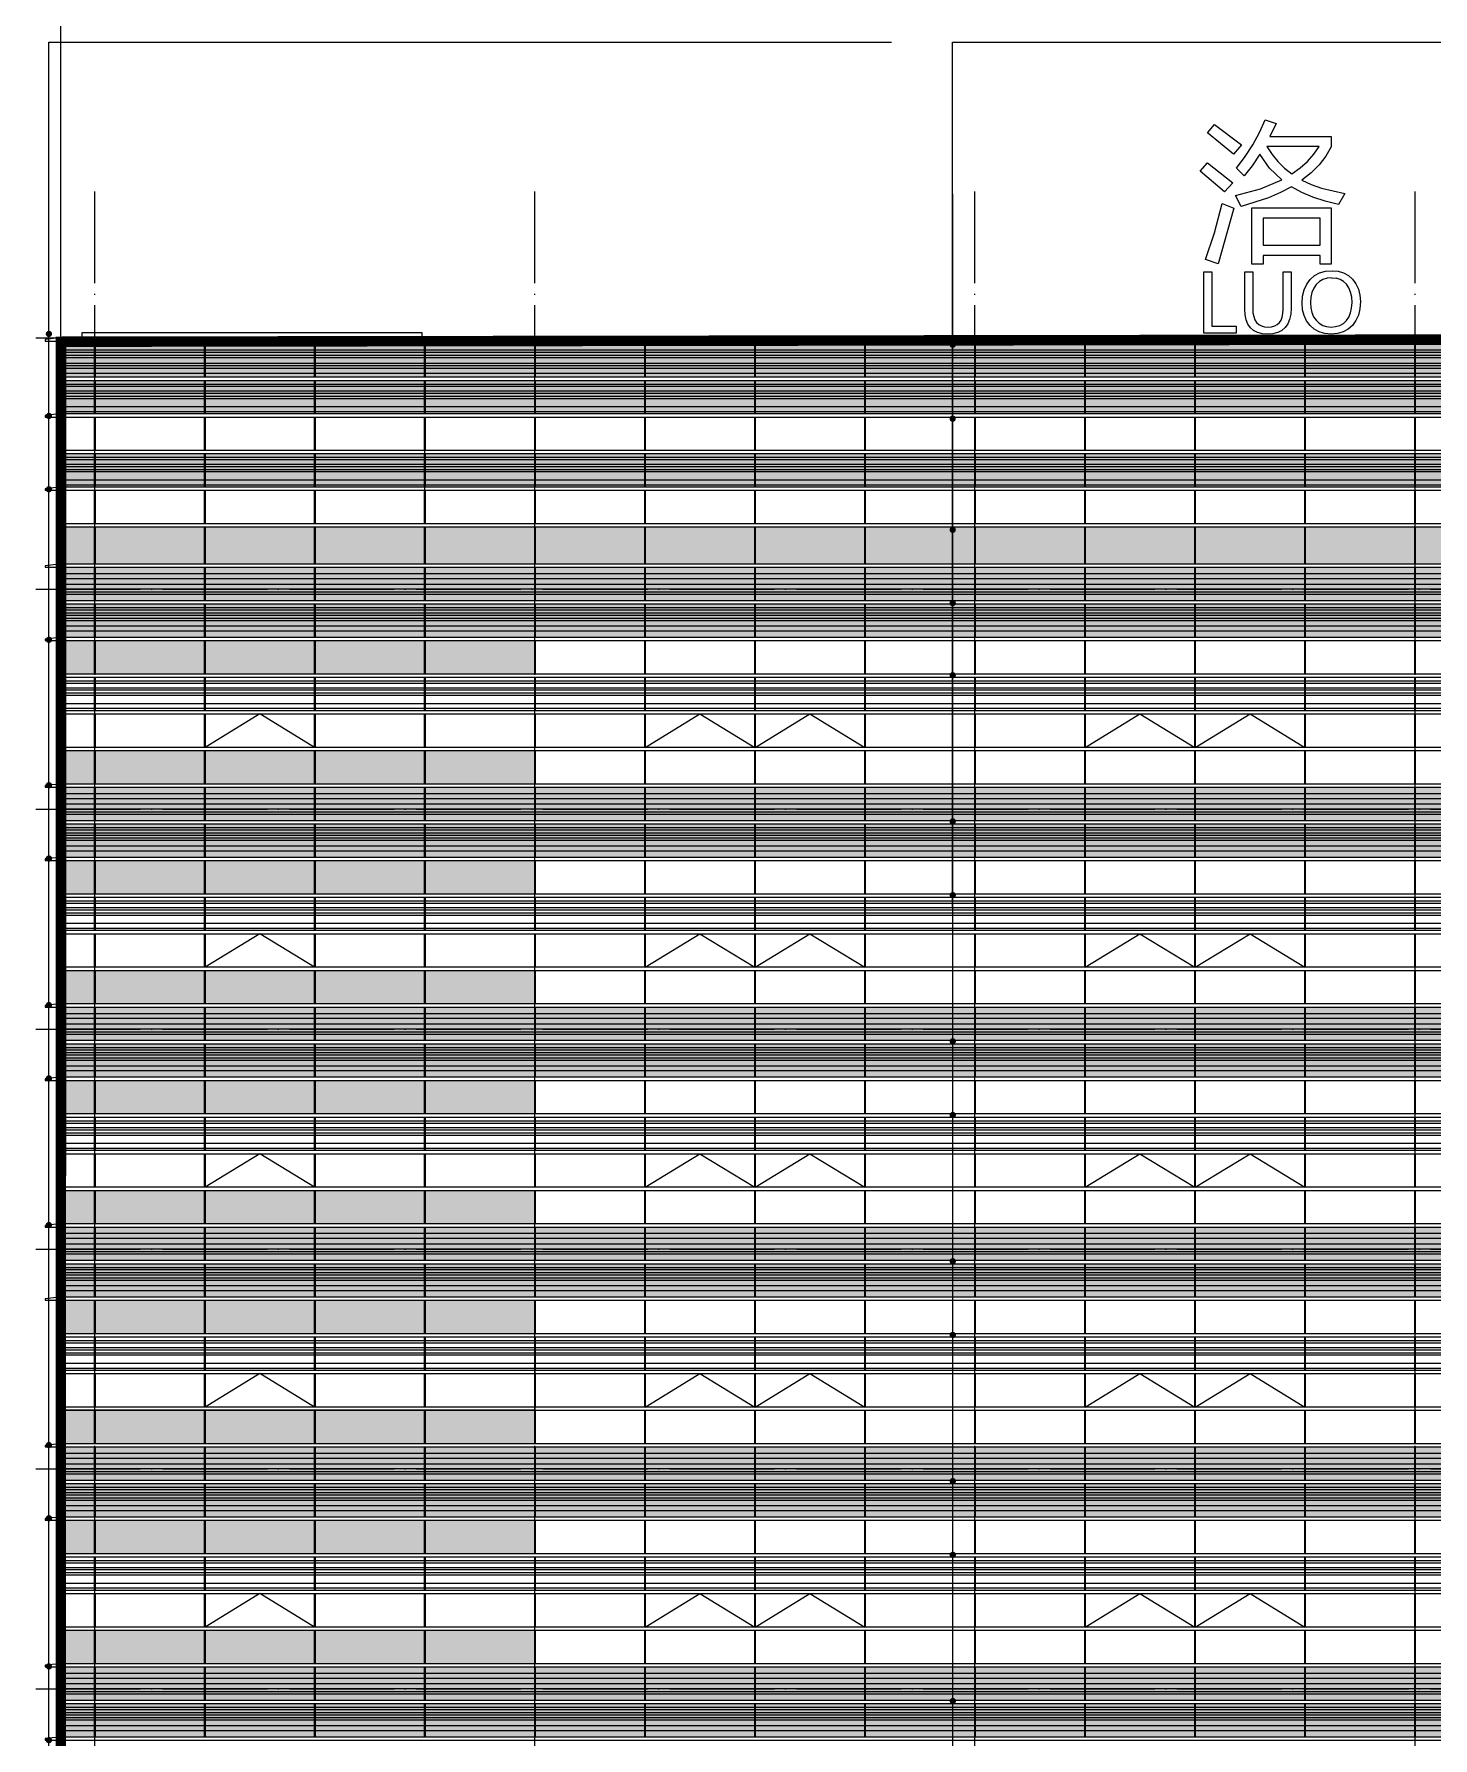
# Model space of a CAD drawing. Header units: millimetres. Extents: x 708158 to 1984082, y -168213 to -53.
# Drawn here: x 721824 to 748526, y -64394 to -31853 of the extents above; entities that cross this region are included whole.
import ezdxf

# ---------------------------------------------------------------- set-up
doc = ezdxf.new("R2010")
doc.units = ezdxf.units.MM
doc.header["$LTSCALE"] = 1000
doc.linetypes.add('DOTE', pattern=[2.42, 2, -0.2, 0.02, -0.2])
doc.layers.get('0').update_dxf_attribs({"color": 8})
for name, color, linetype in [('A-AXIS', 1, 'DOTE'), ('A-看线', 63, 'Continuous'), ('DIM_LEAD', 3, 'Continuous'), ('DOTE', 1, 'DOTE'), ('WINDOW', 4, 'Continuous'), ('看线', 115, 'Continuous'), ('立面加粗', 5, 'Continuous'), ('立面填充线2 穿孔板', 105, 'Continuous'), ('立面窗户线', 21, 'Continuous')]:
    doc.layers.add(name, color=color, linetype=linetype)

# ---------------------------------------------------------------- blocks, each defined once
blk = doc.blocks.new('A$C24AE1B25')
at = {"layer": '立面窗户线'}
blk.add_lwpolyline([(46850, 30), (0, 30), (-30, 30), (-300, 0), (-300, -30), (0, -30), (46850, -30)], dxfattribs=at)
blk = doc.blocks.new('A$C05264923')
at = {"layer": '立面窗户线'}
blk.add_lwpolyline([(46850, 30), (0, 30), (-90, 30), (-90, -30), (0, -30), (46850, -30)], dxfattribs=at)
blk = doc.blocks.new('A$C03EC34EA')
at = {"layer": 'A-看线'}
for points in [[(5, -40), (645, -40), (645, -140), (5, -140)], [(5, -240), (645, -240), (645, -340), (5, -340)], [(5, -390), (645, -390), (645, -440), (5, -440)], [(5, -690), (645, -690), (645, -740), (5, -740)], [(5, -790), (645, -790), (645, -840), (5, -840)], [(5, -890), (645, -890), (645, -940), (5, -940)], [(5, -1040), (645, -1040), (645, -1140), (5, -1140)]]:
    blk.add_lwpolyline(points, close=True, dxfattribs=at)
at = {"layer": 'WINDOW'}
for points in [[(-5, 80), (5, 80), (5, -560), (-5, -560)], [(645, 80), (655, 80), (655, -560), (645, -560)], [(-5, -620), (5, -620), (5, -1260), (-5, -1260)], [(645, -620), (655, -620), (655, -1260), (645, -1260)]]:
    blk.add_lwpolyline(points, close=True, dxfattribs=at)
blk = doc.blocks.new('A$C2A3A27BA')
at = {"layer": 'A-看线'}
for points in [[(0, -40), (2090, -40), (2090, -140), (0, -140)], [(0, -240), (2090, -240), (2090, -340), (0, -340)], [(2100, -40), (4190, -40), (4190, -140), (2100, -140)], [(2100, -240), (4190, -240), (4190, -340), (2100, -340)], [(4200, -40), (6290, -40), (6290, -140), (4200, -140)], [(4200, -240), (6290, -240), (6290, -340), (4200, -340)], [(6300, -40), (8390, -40), (8390, -140), (6300, -140)], [(6300, -240), (8390, -240), (8390, -340), (6300, -340)], [(0, -390), (2090, -390), (2090, -440), (0, -440)], [(2100, -390), (4190, -390), (4190, -440), (2100, -440)], [(4200, -390), (6290, -390), (6290, -440), (4200, -440)], [(6300, -390), (8390, -390), (8390, -440), (6300, -440)], [(0, -690), (2090, -690), (2090, -740), (0, -740)], [(0, -790), (2090, -790), (2090, -840), (0, -840)], [(0, -890), (2090, -890), (2090, -940), (0, -940)], [(2100, -690), (4190, -690), (4190, -740), (2100, -740)], [(2100, -790), (4190, -790), (4190, -840), (2100, -840)], [(2100, -890), (4190, -890), (4190, -940), (2100, -940)], [(4200, -690), (6290, -690), (6290, -740), (4200, -740)], [(4200, -790), (6290, -790), (6290, -840), (4200, -840)], [(4200, -890), (6290, -890), (6290, -940), (4200, -940)], [(6300, -690), (8390, -690), (8390, -740), (6300, -740)], [(6300, -790), (8390, -790), (8390, -840), (6300, -840)], [(6300, -890), (8390, -890), (8390, -940), (6300, -940)], [(0, -1040), (2090, -1040), (2090, -1140), (0, -1140)], [(2100, -1040), (4190, -1040), (4190, -1140), (2100, -1140)], [(4200, -1040), (6290, -1040), (6290, -1140), (4200, -1140)], [(6300, -1040), (8390, -1040), (8390, -1140), (6300, -1140)]]:
    blk.add_lwpolyline(points, close=True, dxfattribs=at)
at = {"layer": 'WINDOW'}
for points in [[(2090, 80), (2100, 80), (2100, -560), (2090, -560)], [(4190, 80), (4200, 80), (4200, -560), (4190, -560)], [(6290, 80), (6300, 80), (6300, -560), (6290, -560)], [(8390, 80), (8400, 80), (8400, -560), (8390, -560)], [(2090, -620), (2100, -620), (2100, -1260), (2090, -1260)], [(4190, -620), (4200, -620), (4200, -1260), (4190, -1260)], [(6290, -620), (6300, -620), (6300, -1260), (6290, -1260)], [(8390, -620), (8400, -620), (8400, -1260), (8390, -1260)]]:
    blk.add_lwpolyline(points, close=True, dxfattribs=at)
blk = doc.blocks.new('A$C090C4F04')
at = {"layer": '立面填充线2 穿孔板'}
for points in [[(5, 420), (46845, 420), (46845, -220), (5, -220)], [(5, -280), (46845, -280), (46845, -920), (5, -920)]]:
    blk.add_hatch(color=256, dxfattribs=at).paths.add_polyline_path(points)
at = {"layer": 'A-看线'}
for points in [[(5, 420), (46845, 420), (46845, -220), (5, -220)], [(5, -280), (46845, -280), (46845, -920), (5, -920)]]:
    blk.add_lwpolyline(points, close=True, dxfattribs=at)
at = {"layer": 'WINDOW'}
for name, p in [('A$C03EC34EA', (0, 340)), ('A$C2A3A27BA', (655, 340)), ('A$C2A3A27BA', (9055, 340)), ('A$C2A3A27BA', (17455, 340)), ('A$C2A3A27BA', (25855, 340)), ('A$C05264923', (0, -250))]:
    blk.add_blockref(name, p, dxfattribs=at)
at = {"layer": '立面窗户线'}
for p in [(0, 450), (0, -950)]:
    blk.add_blockref('A$C24AE1B25', p, dxfattribs=at)
blk = doc.blocks.new('A$C646C2EE2')
at = {"layer": 'A-看线'}
for points in [[(0, -70), (2090, -70), (2090, -120), (0, -120)], [(0, -200), (2090, -200), (2090, -250), (0, -250)], [(0, -300), (2090, -300), (2090, -350), (0, -350)], [(2100, -70), (4190, -70), (4190, -120), (2100, -120)], [(2100, -200), (4190, -200), (4190, -250), (2100, -250)], [(2100, -300), (4190, -300), (4190, -350), (2100, -350)], [(4200, -70), (6290, -70), (6290, -120), (4200, -120)], [(4200, -200), (6290, -200), (6290, -250), (4200, -250)], [(4200, -300), (6290, -300), (6290, -350), (4200, -350)], [(6300, -70), (8390, -70), (8390, -120), (6300, -120)], [(6300, -200), (8390, -200), (8390, -250), (6300, -250)], [(6300, -300), (8390, -300), (8390, -350), (6300, -350)], [(0, -500), (2090, -500), (2090, -600), (0, -600)], [(2100, -500), (4190, -500), (4190, -600), (2100, -600)], [(4200, -500), (6290, -500), (6290, -600), (4200, -600)], [(6300, -500), (8390, -500), (8390, -600), (6300, -600)]]:
    blk.add_lwpolyline(points, close=True, dxfattribs=at)
at = {"layer": 'WINDOW'}
for points in [[(2090, 0), (2100, 0), (2100, -640), (2090, -640)], [(4190, 0), (4200, 0), (4200, -640), (4190, -640)], [(6290, 0), (6300, 0), (6300, -640), (6290, -640)], [(8390, 0), (8400, 0), (8400, -640), (8390, -640)]]:
    blk.add_lwpolyline(points, close=True, dxfattribs=at)
blk = doc.blocks.new('A$C4AFF7EBF')
at = {"layer": 'A-看线'}
for points in [[(5, -70), (645, -70), (645, -120), (5, -120)], [(5, -200), (645, -200), (645, -250), (5, -250)], [(5, -300), (645, -300), (645, -350), (5, -350)], [(5, -500), (645, -500), (645, -600), (5, -600)]]:
    blk.add_lwpolyline(points, close=True, dxfattribs=at)
at = {"layer": 'WINDOW'}
for points in [[(-5, 0), (5, 0), (5, -640), (-5, -640)], [(645, 0), (655, 0), (655, -640), (645, -640)]]:
    blk.add_lwpolyline(points, close=True, dxfattribs=at)
blk = doc.blocks.new('A$C4BD9167B')
at = {"layer": 'WINDOW'}
for points in [[(-5, 0), (5, 0), (5, -640), (-5, -640)], [(645, 0), (655, 0), (655, -640), (645, -640)], [(-5, -1400), (5, -1400), (5, -2040), (-5, -2040)], [(645, -1400), (655, -1400), (655, -2040), (645, -2040)], [(-5, -2100), (5, -2100), (5, -2740), (-5, -2740)], [(645, -2100), (655, -2100), (655, -2740), (645, -2740)]]:
    blk.add_lwpolyline(points, close=True, dxfattribs=at)
blk = doc.blocks.new('A$C59A864C1')
at = {"layer": 'WINDOW'}
for points in [[(2090, 0), (2100, 0), (2100, -640), (2090, -640)], [(4190, 0), (4200, 0), (4200, -640), (4190, -640)], [(6290, 0), (6300, 0), (6300, -640), (6290, -640)], [(8390, 0), (8400, 0), (8400, -640), (8390, -640)], [(2090, -1400), (2100, -1400), (2100, -2040), (2090, -2040)], [(4190, -1400), (4200, -1400), (4200, -2040), (4190, -2040)], [(6290, -1400), (6300, -1400), (6300, -2040), (6290, -2040)], [(8390, -1400), (8400, -1400), (8400, -2040), (8390, -2040)], [(2090, -2100), (2100, -2100), (2100, -2740), (2090, -2740)], [(4190, -2100), (4200, -2100), (4200, -2740), (4190, -2740)], [(6290, -2100), (6300, -2100), (6300, -2740), (6290, -2740)], [(8390, -2100), (8400, -2100), (8400, -2740), (8390, -2740)]]:
    blk.add_lwpolyline(points, close=True, dxfattribs=at)
blk.add_lwpolyline([(4190, -2040), (3145, -1400), (2100, -2040)], dxfattribs=at)
blk = doc.blocks.new('A$C455C528F')
at = {"layer": 'WINDOW'}
for points in [[(2090, 0), (2100, 0), (2100, -640), (2090, -640)], [(4190, 0), (4200, 0), (4200, -640), (4190, -640)], [(6290, 0), (6300, 0), (6300, -640), (6290, -640)], [(8390, 0), (8400, 0), (8400, -640), (8390, -640)], [(2090, -1400), (2100, -1400), (2100, -2040), (2090, -2040)], [(4190, -1400), (4200, -1400), (4200, -2040), (4190, -2040)], [(6290, -1400), (6300, -1400), (6300, -2040), (6290, -2040)], [(8390, -1400), (8400, -1400), (8400, -2040), (8390, -2040)], [(2090, -2100), (2100, -2100), (2100, -2740), (2090, -2740)], [(4190, -2100), (4200, -2100), (4200, -2740), (4190, -2740)], [(6290, -2100), (6300, -2100), (6300, -2740), (6290, -2740)], [(8390, -2100), (8400, -2100), (8400, -2740), (8390, -2740)]]:
    blk.add_lwpolyline(points, close=True, dxfattribs=at)
for points in [[(2100, -2040), (3145, -1400), (4190, -2040)], [(4200, -2040), (5245, -1400), (6290, -2040)]]:
    blk.add_lwpolyline(points, dxfattribs=at)
blk = doc.blocks.new('A$C22B71AAA')
at = {"layer": '立面填充线2 穿孔板'}
for points in [[(5, 420), (46845, 420), (46845, -220), (5, -220)], [(5, -280), (46845, -280), (46845, -920), (5, -920)], [(5, -980), (9045, -980), (9045, -1620), (5, -1620)], [(5, -3080), (9045, -3080), (9045, -3720), (5, -3720)]]:
    blk.add_hatch(color=256, dxfattribs=at).paths.add_polyline_path(points)
at = {"layer": 'A-看线'}
for points in [[(5, 420), (46845, 420), (46845, -220), (5, -220)], [(5, -280), (46845, -280), (46845, -920), (5, -920)], [(5, -980), (9045, -980), (9045, -1620), (5, -1620)], [(5, -1680), (46845, -1680), (46845, -2320), (5, -2320)], [(5, -3080), (9045, -3080), (9045, -3720), (5, -3720)]]:
    blk.add_lwpolyline(points, close=True, dxfattribs=at)
at = {"layer": 'WINDOW'}
for points in [[(17445, -980), (17455, -980), (17455, -1620), (17445, -1620)], [(17445, -2380), (17455, -2380), (17455, -3020), (17445, -3020)], [(17445, -3080), (17455, -3080), (17455, -3720), (17445, -3720)]]:
    blk.add_lwpolyline(points, close=True, dxfattribs=at)
for name, p in [('A$C03EC34EA', (0, 340)), ('A$C2A3A27BA', (655, 340)), ('A$C2A3A27BA', (9055, 340)), ('A$C2A3A27BA', (17455, 340)), ('A$C2A3A27BA', (25855, 340)), ('A$C05264923', (0, -250)), ('A$C4BD9167B', (0, -980)), ('A$C59A864C1', (655, -980)), ('A$C455C528F', (9055, -980)), ('A$C455C528F', (17455, -980)), ('A$C05264923', (0, -1650)), ('A$C4AFF7EBF', (0, -1680)), ('A$C646C2EE2', (655, -1680)), ('A$C646C2EE2', (9055, -1680)), ('A$C646C2EE2', (17455, -1680)), ('A$C646C2EE2', (25855, -1680)), ('A$C05264923', (0, -2350)), ('A$C05264923', (0, -3050))]:
    blk.add_blockref(name, p, dxfattribs=at)
at = {"layer": '立面窗户线'}
for p in [(0, 450), (0, -950)]:
    blk.add_blockref('A$C24AE1B25', p, dxfattribs=at)
blk = doc.blocks.new('A$C2A9D17C4')
at = {"layer": '看线'}
for p, q in [((-20765, 3825), (-20632, 3983)), ((-20632, 3983), (-20111, 3592)), ((-20632, 3983), (-20632, 3983)), ((-20632, 3983), (-20632, 3983)), ((-20632, 3983), (-20632, 3983)), ((-20632, 3983), (-20111, 3592)), ((-19768, 3828), (-19661, 4069)), ((-19661, 4069), (-19661, 4069)), ((-19661, 4069), (-19661, 4069)), ((-19661, 4069), (-19450, 3999)), ((-19661, 4069), (-19661, 4069)), ((-19661, 4069), (-19450, 3999)), ((-19450, 3999), (-19574, 3753)), ((-19450, 3999), (-19574, 3753)), ((-19450, 3999), (-19450, 3999)), ((-20269, 3417), (-20765, 3825)), ((-20111, 3592), (-20269, 3417)), ((-20111, 3592), (-20269, 3417)), ((-20111, 3592), (-20111, 3592)), ((-20042, 3369), (-19895, 3595)), ((-19895, 3595), (-19768, 3828)), ((-19574, 3753), (-19574, 3753)), ((-19574, 3753), (-18399, 3753)), ((-18399, 3753), (-18399, 3753)), ((-18399, 3753), (-18399, 3558)), ((-18399, 3753), (-18399, 3558)), ((-20269, 3417), (-20269, 3417)), ((-20269, 3417), (-20269, 3417)), ((-20269, 3417), (-20269, 3417)), ((-20208, 3151), (-20042, 3369)), ((-19764, 3418), (-19911, 3196)), ((-19764, 3418), (-19911, 3196)), ((-19580, 3152), (-19764, 3418)), ((-19764, 3418), (-19764, 3418)), ((-19627, 3564), (-19531, 3412)), ((-19627, 3564), (-19531, 3412)), ((-18632, 3564), (-19627, 3564)), ((-19627, 3564), (-19627, 3564)), ((-19531, 3412), (-19420, 3274)), ((-19531, 3412), (-19420, 3274)), ((-19531, 3412), (-19531, 3412)), ((-19420, 3274), (-19294, 3150)), ((-19420, 3274), (-19295, 3150)), ((-19420, 3274), (-19420, 3274)), ((-18996, 3153), (-18856, 3278)), ((-18856, 3278), (-18735, 3416)), ((-18735, 3416), (-18632, 3564)), ((-18504, 3381), (-18633, 3215)), ((-18504, 3381), (-18633, 3215)), ((-18399, 3558), (-18504, 3381)), ((-18399, 3558), (-18504, 3381)), ((-18504, 3381), (-18504, 3381)), ((-18399, 3558), (-18399, 3558)), ((-20901, 3090), (-20763, 3248)), ((-20435, 2696), (-20901, 3090)), ((-20763, 3248), (-20280, 2870)), ((-20763, 3248), (-20763, 3248)), ((-20763, 3248), (-20763, 3248)), ((-20763, 3248), (-20763, 3248)), ((-20763, 3248), (-20280, 2870)), ((-20061, 3001), (-20208, 3151)), ((-19911, 3196), (-20061, 3001)), ((-19911, 3196), (-20061, 3001)), ((-20061, 3001), (-20061, 3001)), ((-20061, 3001), (-20061, 3001)), ((-20061, 3001), (-20061, 3001)), ((-19911, 3196), (-19911, 3196)), ((-19346, 2924), (-19580, 3152)), ((-19295, 3150), (-19154, 3038)), ((-19294, 3150), (-19295, 3150)), ((-19294, 3150), (-19154, 3038)), ((-19154, 3038), (-18996, 3153)), ((-19154, 3038), (-19154, 3038)), ((-18786, 3062), (-18962, 2922)), ((-18786, 3062), (-18962, 2922)), ((-18633, 3215), (-18786, 3062)), ((-18633, 3215), (-18786, 3062)), ((-18786, 3062), (-18786, 3062)), ((-18633, 3215), (-18633, 3215)), ((-20280, 2870), (-20435, 2696)), ((-20280, 2870), (-20435, 2696)), ((-20435, 2696), (-20435, 2696)), ((-20435, 2696), (-20435, 2696)), ((-20435, 2696), (-20435, 2696)), ((-20280, 2870), (-20280, 2870)), ((-20227, 2626), (-19751, 2754)), ((-20119, 2418), (-20227, 2626)), ((-19751, 2754), (-19346, 2924)), ((-19368, 2683), (-19598, 2584)), ((-19368, 2683), (-19597, 2584)), ((-19159, 2793), (-19368, 2683)), ((-19159, 2793), (-19368, 2683)), ((-19368, 2683), (-19368, 2683)), ((-18965, 2686), (-19159, 2793)), ((-19159, 2793), (-19159, 2793)), ((-18751, 2594), (-18965, 2686)), ((-18962, 2922), (-18782, 2837)), ((-18962, 2922), (-18782, 2837)), ((-18962, 2922), (-18962, 2922)), ((-18782, 2837), (-18782, 2837)), ((-18782, 2837), (-18586, 2767)), ((-18586, 2767), (-18586, 2767)), ((-18586, 2767), (-18144, 2668)), ((-18144, 2668), (-18263, 2457)), ((-18144, 2668), (-18263, 2457)), ((-18144, 2668), (-18144, 2668)), ((-20630, 1915), (-20482, 2474)), ((-20258, 2388), (-20560, 1320)), ((-20258, 2388), (-20560, 1320)), ((-20482, 2474), (-20482, 2474)), ((-20482, 2474), (-20482, 2474)), ((-20482, 2474), (-20258, 2388)), ((-20258, 2388), (-20258, 2388)), ((-19598, 2584), (-20119, 2418)), ((-20119, 2418), (-20119, 2418)), ((-20119, 2418), (-20119, 2418)), ((-19917, 1314), (-19917, 2393)), ((-19917, 2393), (-18399, 2393)), ((-19597, 2584), (-19598, 2584)), ((-18517, 2518), (-18751, 2594)), ((-18263, 2457), (-18517, 2518)), ((-18399, 2393), (-18399, 2393)), ((-18399, 2393), (-18399, 1314)), ((-18399, 2393), (-18399, 1314)), ((-18263, 2457), (-18263, 2457)), ((-18263, 2457), (-18263, 2457)), ((-18263, 2457), (-18263, 2457)), ((-19700, 2193), (-19700, 1680)), ((-19700, 2193), (-19700, 1680)), ((-18615, 2193), (-19700, 2193)), ((-19700, 2193), (-19700, 2193)), ((-18615, 1680), (-18615, 2193)), ((-20802, 1406), (-20630, 1915)), ((-19700, 1680), (-19700, 1680)), ((-19700, 1680), (-18615, 1680)), ((-20560, 1320), (-20802, 1406)), ((-20560, 1320), (-20560, 1320)), ((-20560, 1320), (-20560, 1320)), ((-20560, 1320), (-20560, 1320)), ((-19700, 1314), (-19917, 1314)), ((-19700, 1480), (-19700, 1314)), ((-19700, 1480), (-19700, 1314)), ((-18615, 1480), (-19700, 1480)), ((-19700, 1480), (-19700, 1480)), ((-19700, 1314), (-19700, 1314)), ((-18615, 1314), (-18615, 1480)), ((-18399, 1314), (-18615, 1314)), ((-18399, 1314), (-18399, 1314)), ((-20831, 0), (-20831, 1171)), ((-20831, 1171), (-20679, 1171)), ((-20679, 1171), (-20679, 1171)), ((-20679, 1171), (-20679, 134)), ((-20679, 1171), (-20679, 134)), ((-20050, 460), (-20050, 1171)), ((-20050, 1171), (-19899, 1171)), ((-19899, 1171), (-19899, 1171)), ((-19899, 1171), (-19899, 466)), ((-19899, 1171), (-19899, 466)), ((-19319, 455), (-19319, 1171)), ((-19319, 1171), (-19168, 1171)), ((-19168, 1171), (-19168, 1171)), ((-19168, 1171), (-19168, 477)), ((-19168, 1171), (-19168, 477)), ((-18869, 932), (-18802, 1023)), ((-18802, 1023), (-18719, 1096)), ((-18719, 1096), (-18622, 1149)), ((-18626, 982), (-18686, 925)), ((-18626, 982), (-18686, 925)), ((-18558, 1022), (-18626, 982)), ((-18558, 1022), (-18626, 982)), ((-18626, 982), (-18626, 982)), ((-18622, 1149), (-18511, 1180)), ((-18481, 1047), (-18558, 1022)), ((-18558, 1022), (-18558, 1022)), ((-18511, 1180), (-18386, 1191)), ((-18395, 1055), (-18481, 1047)), ((-18481, 1047), (-18481, 1047)), ((-18395, 1055), (-18309, 1047)), ((-18386, 1191), (-18386, 1191)), ((-18386, 1191), (-18270, 1181)), ((-18386, 1191), (-18386, 1191)), ((-18233, 1024), (-18309, 1047)), ((-18270, 1181), (-18270, 1181)), ((-18270, 1181), (-18166, 1150)), ((-18166, 985), (-18233, 1024)), ((-18166, 1150), (-18074, 1098)), ((-18166, 1150), (-18074, 1098)), ((-18166, 1150), (-18166, 1150)), ((-18109, 931), (-18166, 985)), ((-18074, 1098), (-17993, 1027)), ((-18074, 1098), (-17993, 1027)), ((-18074, 1098), (-18074, 1098)), ((-17993, 1027), (-17928, 938)), ((-17993, 1027), (-17928, 938)), ((-17993, 1027), (-17993, 1027)), ((-18956, 572), (-18946, 706)), ((-18946, 706), (-18917, 826)), ((-18917, 826), (-18869, 932)), ((-18790, 684), (-18797, 584)), ((-18790, 684), (-18797, 584)), ((-18769, 774), (-18790, 684)), ((-18769, 774), (-18790, 684)), ((-18790, 684), (-18790, 684)), ((-18734, 855), (-18769, 774)), ((-18734, 855), (-18769, 774)), ((-18769, 774), (-18769, 774)), ((-18686, 925), (-18734, 855)), ((-18686, 925), (-18734, 855)), ((-18734, 855), (-18734, 855)), ((-18686, 925), (-18686, 925)), ((-18063, 863), (-18109, 931)), ((-18030, 782), (-18063, 863)), ((-18010, 688), (-18030, 782)), ((-18004, 581), (-18010, 688)), ((-17928, 938), (-17881, 838)), ((-17928, 938), (-17882, 838)), ((-17928, 938), (-17928, 938)), ((-17882, 838), (-17854, 725)), ((-17881, 838), (-17882, 838)), ((-17881, 838), (-17854, 725)), ((-17854, 725), (-17844, 600)), ((-17854, 725), (-17844, 600)), ((-17854, 725), (-17854, 725)), ((-20044, 347), (-20050, 460)), ((-20023, 250), (-20044, 347)), ((-19899, 466), (-19895, 384)), ((-19899, 466), (-19895, 384)), ((-19899, 466), (-19899, 466)), ((-19895, 384), (-19881, 313)), ((-19895, 384), (-19881, 313)), ((-19895, 384), (-19895, 384)), ((-19337, 306), (-19324, 375)), ((-19324, 375), (-19319, 455)), ((-19175, 361), (-19196, 260)), ((-19175, 361), (-19196, 260)), ((-19168, 477), (-19175, 361)), ((-19168, 477), (-19175, 361)), ((-19175, 361), (-19175, 361)), ((-19168, 477), (-19168, 477)), ((-18946, 446), (-18956, 572)), ((-18918, 333), (-18946, 446)), ((-18871, 233), (-18918, 333)), ((-18797, 584), (-18790, 483)), ((-18797, 584), (-18790, 483)), ((-18797, 584), (-18797, 584)), ((-18790, 483), (-18770, 392)), ((-18790, 483), (-18770, 392)), ((-18790, 483), (-18790, 483)), ((-18770, 392), (-18736, 312)), ((-18770, 392), (-18736, 312)), ((-18770, 392), (-18770, 392)), ((-18064, 305), (-18031, 385)), ((-18031, 385), (-18011, 477)), ((-18011, 477), (-18004, 581)), ((-17882, 344), (-17930, 238)), ((-17883, 344), (-17930, 238)), ((-17854, 464), (-17883, 344)), ((-17882, 344), (-17883, 344)), ((-17854, 464), (-17882, 344)), ((-17844, 600), (-17854, 464)), ((-17844, 600), (-17854, 464)), ((-17854, 464), (-17854, 464)), ((-17844, 600), (-17844, 600)), ((-20213, 0), (-20831, 0)), ((-20679, 134), (-20679, 134)), ((-20679, 134), (-20213, 134)), ((-20213, 134), (-20213, 134)), ((-20213, 134), (-20213, 0)), ((-20213, 134), (-20213, 0)), ((-20213, 0), (-20213, 0)), ((-19990, 168), (-20023, 250)), ((-19943, 100), (-19990, 168)), ((-19882, 48), (-19943, 100)), ((-19808, 10), (-19882, 48)), ((-19881, 313), (-19858, 252)), ((-19881, 313), (-19858, 252)), ((-19881, 313), (-19881, 313)), ((-19858, 252), (-19825, 203)), ((-19858, 252), (-19826, 203)), ((-19858, 252), (-19858, 252)), ((-19826, 203), (-19784, 164)), ((-19825, 203), (-19826, 203)), ((-19825, 203), (-19784, 164)), ((-19760, -2), (-19808, 10)), ((-19784, 164), (-19733, 137)), ((-19784, 164), (-19733, 137)), ((-19784, 164), (-19784, 164)), ((-19733, 137), (-19733, 137)), ((-19733, 137), (-19674, 120)), ((-19673, 120), (-19674, 120)), ((-19673, 120), (-19604, 115)), ((-19604, 115), (-19538, 120)), ((-19538, 120), (-19480, 136)), ((-19480, 136), (-19431, 163)), ((-19422, 11), (-19473, -2)), ((-19431, 163), (-19391, 200)), ((-19344, 50), (-19422, 11)), ((-19344, 50), (-19422, 11)), ((-19422, 11), (-19422, 11)), ((-19391, 200), (-19359, 248)), ((-19359, 248), (-19337, 306)), ((-19281, 105), (-19344, 50)), ((-19281, 105), (-19344, 50)), ((-19344, 50), (-19344, 50)), ((-19231, 174), (-19281, 105)), ((-19232, 174), (-19281, 105)), ((-19281, 105), (-19281, 105)), ((-19196, 260), (-19232, 174)), ((-19231, 174), (-19232, 174)), ((-19196, 260), (-19231, 174)), ((-19196, 260), (-19196, 260)), ((-18805, 144), (-18871, 233)), ((-18724, 73), (-18805, 144)), ((-18736, 312), (-18688, 243)), ((-18736, 312), (-18688, 243)), ((-18736, 312), (-18736, 312)), ((-18630, 21), (-18724, 73)), ((-18688, 243), (-18630, 187)), ((-18688, 243), (-18630, 187)), ((-18688, 243), (-18688, 243)), ((-18630, 187), (-18563, 147)), ((-18630, 187), (-18563, 147)), ((-18630, 187), (-18630, 187)), ((-18550, -2), (-18630, 21)), ((-18563, 147), (-18563, 147)), ((-18563, 147), (-18489, 123)), ((-18488, 123), (-18489, 123)), ((-18488, 123), (-18405, 115)), ((-18405, 115), (-18317, 123)), ((-18317, 123), (-18238, 146)), ((-18175, 22), (-18258, -2)), ((-18238, 146), (-18169, 184)), ((-18080, 74), (-18175, 22)), ((-18080, 74), (-18175, 22)), ((-18175, 22), (-18175, 22)), ((-18169, 184), (-18111, 238)), ((-18111, 238), (-18064, 305)), ((-17997, 147), (-18080, 74)), ((-17997, 147), (-18080, 74)), ((-18080, 74), (-18080, 74)), ((-17930, 238), (-17997, 147)), ((-17930, 238), (-17997, 147)), ((-17997, 147), (-17997, 147)), ((-17930, 238), (-17930, 238)), ((-19720, -12), (-19760, -2)), ((-19619, -20), (-19720, -12)), ((-19513, -12), (-19619, -20)), ((-19619, -20), (-19619, -20)), ((-19473, -2), (-19513, -12)), ((-19513, -12), (-19513, -12)), ((-19473, -2), (-19473, -2)), ((-18524, -9), (-18550, -2)), ((-18405, -20), (-18524, -9)), ((-18514, -102), (-18494, -102)), ((-18284, -9), (-18405, -20)), ((-18405, -20), (-18405, -20)), ((-18258, -2), (-18284, -9)), ((-18284, -9), (-18284, -9)), ((-18258, -2), (-18258, -2))]:
    blk.add_line(p, q, dxfattribs=at)
blk = doc.blocks.new('A$C2009679C')
at = {"layer": 'A-看线'}
for points in [[(5, -270), (645, -270), (645, -320), (5, -320)], [(5, -370), (645, -370), (645, -420), (5, -420)], [(5, -520), (645, -520), (645, -570), (5, -570)], [(5, -620), (645, -620), (645, -720), (5, -720)], [(5, -920), (645, -920), (645, -970), (5, -970)], [(5, -1050), (645, -1050), (645, -1100), (5, -1100)], [(5, -1150), (645, -1150), (645, -1200), (5, -1200)], [(5, -1350), (645, -1350), (645, -1450), (5, -1450)]]:
    blk.add_lwpolyline(points, close=True, dxfattribs=at)
at = {"layer": 'WINDOW'}
for points in [[(-5, -100), (5, -100), (5, -790), (-5, -790)], [(645, -100), (655, -100), (655, -790), (645, -790)], [(-5, -850), (5, -850), (5, -1490), (-5, -1490)], [(645, -850), (655, -850), (655, -1490), (645, -1490)]]:
    blk.add_lwpolyline(points, close=True, dxfattribs=at)
blk = doc.blocks.new('A$C77236AF1')
at = {"layer": 'A-看线'}
for points in [[(0, -270), (2090, -270), (2090, -320), (0, -320)], [(2100, -270), (4190, -270), (4190, -320), (2100, -320)], [(4200, -270), (6290, -270), (6290, -320), (4200, -320)], [(6300, -270), (8390, -270), (8390, -320), (6300, -320)], [(0, -370), (2090, -370), (2090, -420), (0, -420)], [(0, -520), (2090, -520), (2090, -570), (0, -570)], [(0, -620), (2090, -620), (2090, -720), (0, -720)], [(2100, -370), (4190, -370), (4190, -420), (2100, -420)], [(2100, -520), (4190, -520), (4190, -570), (2100, -570)], [(2100, -620), (4190, -620), (4190, -720), (2100, -720)], [(4200, -370), (6290, -370), (6290, -420), (4200, -420)], [(4200, -520), (6290, -520), (6290, -570), (4200, -570)], [(4200, -620), (6290, -620), (6290, -720), (4200, -720)], [(6300, -370), (8390, -370), (8390, -420), (6300, -420)], [(6300, -520), (8390, -520), (8390, -570), (6300, -570)], [(6300, -620), (8390, -620), (8390, -720), (6300, -720)], [(0, -920), (2090, -920), (2090, -970), (0, -970)], [(2100, -920), (4190, -920), (4190, -970), (2100, -970)], [(4200, -920), (6290, -920), (6290, -970), (4200, -970)], [(6300, -920), (8390, -920), (8390, -970), (6300, -970)], [(0, -1050), (2090, -1050), (2090, -1100), (0, -1100)], [(0, -1150), (2090, -1150), (2090, -1200), (0, -1200)], [(2100, -1050), (4190, -1050), (4190, -1100), (2100, -1100)], [(2100, -1150), (4190, -1150), (4190, -1200), (2100, -1200)], [(4200, -1050), (6290, -1050), (6290, -1100), (4200, -1100)], [(4200, -1150), (6290, -1150), (6290, -1200), (4200, -1200)], [(6300, -1050), (8390, -1050), (8390, -1100), (6300, -1100)], [(6300, -1150), (8390, -1150), (8390, -1200), (6300, -1200)], [(0, -1350), (2090, -1350), (2090, -1450), (0, -1450)], [(2100, -1350), (4190, -1350), (4190, -1450), (2100, -1450)], [(4200, -1350), (6290, -1350), (6290, -1450), (4200, -1450)], [(6300, -1350), (8390, -1350), (8390, -1450), (6300, -1450)]]:
    blk.add_lwpolyline(points, close=True, dxfattribs=at)
at = {"layer": 'WINDOW'}
for points in [[(2090, -100), (2100, -100), (2100, -790), (2090, -790)], [(4190, -100), (4200, -100), (4200, -790), (4190, -790)], [(6290, -100), (6300, -100), (6300, -790), (6290, -790)], [(8390, -100), (8400, -100), (8400, -790), (8390, -790)], [(2090, -850), (2100, -850), (2100, -1490), (2090, -1490)], [(4190, -850), (4200, -850), (4200, -1490), (4190, -1490)], [(6290, -850), (6300, -850), (6300, -1490), (6290, -1490)], [(8390, -850), (8400, -850), (8400, -1490), (8390, -1490)]]:
    blk.add_lwpolyline(points, close=True, dxfattribs=at)
blk = doc.blocks.new('A$Ceb045a45')
at = {"layer": '立面填充线2 穿孔板'}
for points in [[(305, -130), (47145, -130), (47145, -820), (305, -820)], [(305, -880), (47145, -880), (47145, -1520), (305, -1520)], [(305, -2280), (47145, -2280), (47145, -2920), (305, -2920)], [(305, -3680), (47145, -3680), (47145, -4390), (305, -4390)]]:
    blk.add_hatch(color=256, dxfattribs=at).paths.add_polyline_path(points)
at = {"layer": 'A-看线'}
for points in [[(305, -130), (47145, -130), (47145, -820), (305, -820)], [(305, -880), (47145, -880), (47145, -1520), (305, -1520)], [(305, -2280), (47145, -2280), (47145, -2920), (305, -2920)], [(305, -2280), (47145, -2280), (47145, -2920), (305, -2920)], [(305, -3680), (47145, -3680), (47145, -4390), (305, -4390)]]:
    blk.add_lwpolyline(points, close=True, dxfattribs=at)
at = {"layer": 'WINDOW'}
for points in [[(295, -880), (305, -880), (305, -1520), (295, -1520)], [(945, -880), (955, -880), (955, -1520), (945, -1520)], [(3045, -880), (3055, -880), (3055, -1520), (3045, -1520)], [(5145, -880), (5155, -880), (5155, -1520), (5145, -1520)], [(7245, -880), (7255, -880), (7255, -1520), (7245, -1520)], [(9345, -880), (9355, -880), (9355, -1520), (9345, -1520)], [(11445, -880), (11455, -880), (11455, -1520), (11445, -1520)], [(13545, -880), (13555, -880), (13555, -1520), (13545, -1520)], [(15645, -880), (15655, -880), (15655, -1520), (15645, -1520)], [(17745, -880), (17755, -880), (17755, -1520), (17745, -1520)], [(17745, -880), (17755, -880), (17755, -1520), (17745, -1520)], [(19845, -880), (19855, -880), (19855, -1520), (19845, -1520)], [(21945, -880), (21955, -880), (21955, -1520), (21945, -1520)], [(24045, -880), (24055, -880), (24055, -1520), (24045, -1520)], [(26145, -880), (26155, -880), (26155, -1520), (26145, -1520)], [(295, -1580), (305, -1580), (305, -2220), (295, -2220)], [(945, -1580), (955, -1580), (955, -2220), (945, -2220)], [(3045, -1580), (3055, -1580), (3055, -2220), (3045, -2220)], [(5145, -1580), (5155, -1580), (5155, -2220), (5145, -2220)], [(7245, -1580), (7255, -1580), (7255, -2220), (7245, -2220)], [(9345, -1580), (9355, -1580), (9355, -2220), (9345, -2220)], [(11445, -1580), (11455, -1580), (11455, -2220), (11445, -2220)], [(13545, -1580), (13555, -1580), (13555, -2220), (13545, -2220)], [(15645, -1580), (15655, -1580), (15655, -2220), (15645, -2220)], [(17745, -1580), (17755, -1580), (17755, -2220), (17745, -2220)], [(17745, -1580), (17755, -1580), (17755, -2220), (17745, -2220)], [(19845, -1580), (19855, -1580), (19855, -2220), (19845, -2220)], [(21945, -1580), (21955, -1580), (21955, -2220), (21945, -2220)], [(24045, -1580), (24055, -1580), (24055, -2220), (24045, -2220)], [(26145, -1580), (26155, -1580), (26155, -2220), (26145, -2220)], [(295, -2980), (305, -2980), (305, -3620), (295, -3620)], [(945, -2980), (955, -2980), (955, -3620), (945, -3620)], [(3045, -2980), (3055, -2980), (3055, -3620), (3045, -3620)], [(5145, -2980), (5155, -2980), (5155, -3620), (5145, -3620)], [(7245, -2980), (7255, -2980), (7255, -3620), (7245, -3620)], [(9345, -2980), (9355, -2980), (9355, -3620), (9345, -3620)], [(11445, -2980), (11455, -2980), (11455, -3620), (11445, -3620)], [(13545, -2980), (13555, -2980), (13555, -3620), (13545, -3620)], [(15645, -2980), (15655, -2980), (15655, -3620), (15645, -3620)], [(17745, -2980), (17755, -2980), (17755, -3620), (17745, -3620)], [(17745, -2980), (17755, -2980), (17755, -3620), (17745, -3620)], [(19845, -2980), (19855, -2980), (19855, -3620), (19845, -3620)], [(21945, -2980), (21955, -2980), (21955, -3620), (21945, -3620)], [(24045, -2980), (24055, -2980), (24055, -3620), (24045, -3620)], [(26145, -2980), (26155, -2980), (26155, -3620), (26145, -3620)], [(295, -3680), (305, -3680), (305, -4390), (295, -4390)], [(945, -3680), (955, -3680), (955, -4390), (945, -4390)], [(3045, -3680), (3055, -3680), (3055, -4390), (3045, -4390)], [(5145, -3680), (5155, -3680), (5155, -4390), (5145, -4390)], [(7245, -3680), (7255, -3680), (7255, -4390), (7245, -4390)], [(9345, -3680), (9355, -3680), (9355, -4390), (9345, -4390)], [(11445, -3680), (11455, -3680), (11455, -4390), (11445, -4390)], [(13545, -3680), (13555, -3680), (13555, -4390), (13545, -4390)], [(15645, -3680), (15655, -3680), (15655, -4390), (15645, -4390)], [(17745, -3680), (17755, -3680), (17755, -4390), (17745, -4390)], [(17745, -3680), (17755, -3680), (17755, -4390), (17745, -4390)], [(19845, -3680), (19855, -3680), (19855, -4390), (19845, -4390)], [(21945, -3680), (21955, -3680), (21955, -4390), (21945, -4390)], [(24045, -3680), (24055, -3680), (24055, -4390), (24045, -4390)], [(26145, -3680), (26155, -3680), (26155, -4390), (26145, -4390)]]:
    blk.add_lwpolyline(points, close=True, dxfattribs=at)
at = {"layer": 'A-看线'}
for name, p in [('A$C2009679C', (300, -30)), ('A$C77236AF1', (955, -30)), ('A$C77236AF1', (9355, -30)), ('A$C77236AF1', (17755, -30)), ('A$C77236AF1', (26155, -30))]:
    blk.add_blockref(name, p, dxfattribs=at)
at = {"layer": 'WINDOW'}
for name, p in [('A$C05264923', (300, -850)), ('A$C05264923', (300, -2250)), ('A$C4AFF7EBF', (300, -2280)), ('A$C646C2EE2', (955, -2280)), ('A$C646C2EE2', (9355, -2280)), ('A$C646C2EE2', (17755, -2280)), ('A$C646C2EE2', (26155, -2280)), ('A$C05264923', (300, -3650))]:
    blk.add_blockref(name, p, dxfattribs=at)
at = {"layer": '立面窗户线'}
for p in [(300, -100), (300, -1550), (300, -2950)]:
    blk.add_blockref('A$C24AE1B25', p, dxfattribs=at)

msp = doc.modelspace()

# ---------------------------------------------------------------- linework, layer by layer
for points in [[(722339.9, -39166.7), (729279.9, -39166.7), (729279.9, -41206.7), (722339.9, -41206.7)], [(722334.9, -56736.7), (731384.9, -56736.7), (731384.9, -58136.7), (722334.9, -58136.7)]]:
    msp.add_lwpolyline(points, close=True)
at = {"layer": 'A-AXIS'}
for p, q in [((714598, -37656.7), (825203.3, -37656.7)), ((714598, -42456.7), (825203.3, -42456.7)), ((714598, -46656.7), (825203.3, -46656.7)), ((714598, -50856.7), (825203.3, -50856.7)), ((714598, -55056.7), (825203.3, -55056.7)), ((714598, -59256.7), (825203.3, -59256.7)), ((714598, -63456.7), (825203.3, -63456.7))]:
    msp.add_line(p, q, dxfattribs=at)
at = {"layer": 'DIM_LEAD'}
for p, q in [((722106.8, -85136.7), (722106.8, -32009.6)), ((722106.8, -37579.3), (722106.8, -32009.6)), ((722106.8, -39145.9), (722106.8, -32009.6)), ((722106.8, -40546.5), (722106.8, -32009.6)), ((722106.8, -43421.7), (722106.8, -32009.6)), ((722106.8, -46198.7), (722106.8, -32009.6)), ((722106.8, -47598.7), (722106.8, -32009.6)), ((722106.8, -50398.7), (722106.8, -32009.6)), ((722106.8, -51798.7), (722106.8, -32009.6)), ((722106.8, -54598.7), (722106.8, -32009.6)), ((722106.8, -58802), (722106.8, -32009.6)), ((722106.8, -60198.7), (722106.8, -32009.6)), ((722106.8, -63028.7), (722106.8, -32009.6)), ((722106.8, -64436.7), (722106.8, -32009.6)), ((722106.8, -67198.7), (722106.8, -32009.6)), ((722106.8, -68598.7), (722106.8, -32009.6)), ((722106.8, -71398.7), (722106.8, -32009.6)), ((722106.8, -72798.7), (722106.8, -32009.6)), ((722106.8, -75568.7), (722106.8, -32009.6)), ((722106.8, -76298.7), (722106.8, -32009.6)), ((722106.8, -78878.7), (722106.8, -32009.6)), ((722106.8, -81098.7), (722106.8, -32009.6)), ((722106.8, -82098.7), (722106.8, -32009.6)), ((722106.8, -84098.7), (722106.8, -32009.6)), ((722106.8, -85136.7), (722106.8, -32009.6)), ((722106.8, -85136.7), (722106.8, -32009.6)), ((722106.8, -85911.7), (722106.8, -32009.6)), ((722106.8, -32009.6), (738189.8, -32009.6)), ((739363.6, -85896.7), (739358.6, -32009.6)), ((739359.2, -37786.7), (739358.6, -32009.6)), ((739359.3, -39198), (739358.6, -32009.6)), ((739359.5, -41322.1), (739358.6, -32009.6)), ((739359.6, -42719.8), (739358.6, -32009.6)), ((739359.8, -44098), (739358.6, -32009.6)), ((739360, -46889.8), (739358.6, -32009.6)), ((739360.2, -48298), (739358.6, -32009.6)), ((739360.4, -51089.8), (739358.6, -32009.6)), ((739360.5, -52498), (739358.6, -32009.6)), ((739360.8, -55289.8), (739358.6, -32009.6)), ((739360.9, -56698), (739358.6, -32009.6)), ((739361.2, -59489.8), (739358.6, -32009.6)), ((739361.3, -60898), (739358.6, -32009.6)), ((739361.6, -63689.8), (739358.6, -32009.6)), ((739361.8, -66491.3), (739358.6, -32009.6)), ((739362, -67889.8), (739358.6, -32009.6)), ((739362.1, -69298), (739358.6, -32009.6)), ((739362.2, -70036.7), (739358.6, -32009.6)), ((739362.3, -71422.1), (739358.6, -32009.6)), ((739362.4, -72089.8), (739358.6, -32009.6)), ((739362.5, -73498), (739358.6, -32009.6)), ((739362.6, -74213.3), (739358.6, -32009.6)), ((739362.8, -76856.2), (739358.6, -32009.6)), ((739362.9, -77836.6), (739358.6, -32009.6)), ((739363.2, -80567.3), (739358.6, -32009.6)), ((739363.4, -83110.9), (739358.6, -32009.6)), ((739363.6, -85896.7), (739358.6, -32009.6)), ((739358.6, -32009.6), (748876.3, -32009.6))]:
    msp.add_line(p, q, dxfattribs=at)
at = {"layer": 'DIM_LEAD', "const_width": 60}
for points in [[(722106.8, -37609.3, 1), (722106.8, -37549.3, 1)], [(739359.2, -37816.7, 1), (739359.2, -37756.7, 1)], [(722106.8, -39175.9, 1), (722106.8, -39115.9, 1)], [(739359.3, -39228, 1), (739359.3, -39168, 1)], [(722106.8, -40576.5, 1), (722106.8, -40516.5, 1)], [(739359.5, -41352.1, 1), (739359.5, -41292.1, 1)], [(739359.6, -42749.8, 1), (739359.6, -42689.8, 1)], [(722106.8, -43451.7, 1), (722106.8, -43391.7, 1)], [(739359.8, -44128, 1), (739359.8, -44068, 1)], [(722106.8, -46228.7, 1), (722106.8, -46168.7, 1)], [(739360, -46919.8, 1), (739360, -46859.8, 1)], [(722106.8, -47628.7, 1), (722106.8, -47568.7, 1)], [(739360.2, -48328, 1), (739360.2, -48268, 1)], [(722106.8, -50428.7, 1), (722106.8, -50368.7, 1)], [(739360.4, -51119.8, 1), (739360.4, -51059.8, 1)], [(722106.8, -51828.7, 1), (722106.8, -51768.7, 1)], [(739360.6, -52528, 1), (739360.5, -52468, 1)], [(722106.8, -54628.7, 1), (722106.8, -54568.7, 1)], [(739360.8, -55319.8, 1), (739360.8, -55259.8, 1)], [(739360.9, -56728, 1), (739360.9, -56668, 1)], [(722106.8, -58832, 1), (722106.8, -58772, 1)], [(739361.2, -59519.8, 1), (739361.2, -59459.8, 1)], [(722106.8, -60228.7, 1), (722106.8, -60168.7, 1)], [(739361.3, -60928, 1), (739361.3, -60868, 1)], [(722106.8, -63058.7, 1), (722106.8, -62998.7, 1)], [(739361.6, -63719.8, 1), (739361.6, -63659.8, 1)], [(722106.8, -64466.7, 1), (722106.8, -64406.7, 1)]]:
    msp.add_lwpolyline(points, format="xyb", close=True, dxfattribs=at)
at = {"layer": 'DOTE'}
for p, q in [((722984.9, -87432.6), (722984.9, -34859.5)), ((731384.9, -87432.6), (731384.9, -34859.5)), ((739784.9, -87432.6), (739784.9, -34859.5)), ((748184.9, -87432.6), (748184.9, -34859.5))]:
    msp.add_line(p, q, dxfattribs=at)
at = {"layer": 'WINDOW'}
msp.add_line((722337.4, -37729.2), (722337.4, -52.8), dxfattribs=at)
at = {"layer": '看线'}
msp.add_lwpolyline([(812236.2, -37656.7), (783184.9, -37656.7), (783184.9, -37406.7), (764984.9, -37406.7), (764984.9, -37656.7), (729234.9, -37656.7), (729234.9, -37556.7), (722734.9, -37556.7), (722734.9, -37656.7), (722634.9, -37656.7)], dxfattribs=at)
at = {"layer": '立面加粗', "const_width": 200}
msp.add_lwpolyline([(722334.9, -86106.7), (722337.4, -37729.2), (816032.4, -37584.2), (816032.4, -86106.7)], dxfattribs=at)

# ---------------------------------------------------------------- block references
msp.add_blockref('A$Ceb045a45', (722034.9, -37586.7))
at = {"layer": 'A-看线'}
for name, p in [('A$C22B71AAA', (722334.9, -42456.7)), ('A$C22B71AAA', (722334.9, -46656.7)), ('A$C22B71AAA', (722334.9, -50856.7)), ('A$C22B71AAA', (722334.9, -55056.7)), ('A$C22B71AAA', (722334.9, -59256.7)), ('A$C090C4F04', (722334.9, -63456.7))]:
    msp.add_blockref(name, p, dxfattribs=at)
at = {"layer": '看线'}
msp.add_blockref('A$C2A9D17C4', (764986, -37563.2), dxfattribs=at)

doc.saveas('drawing.dxf')
